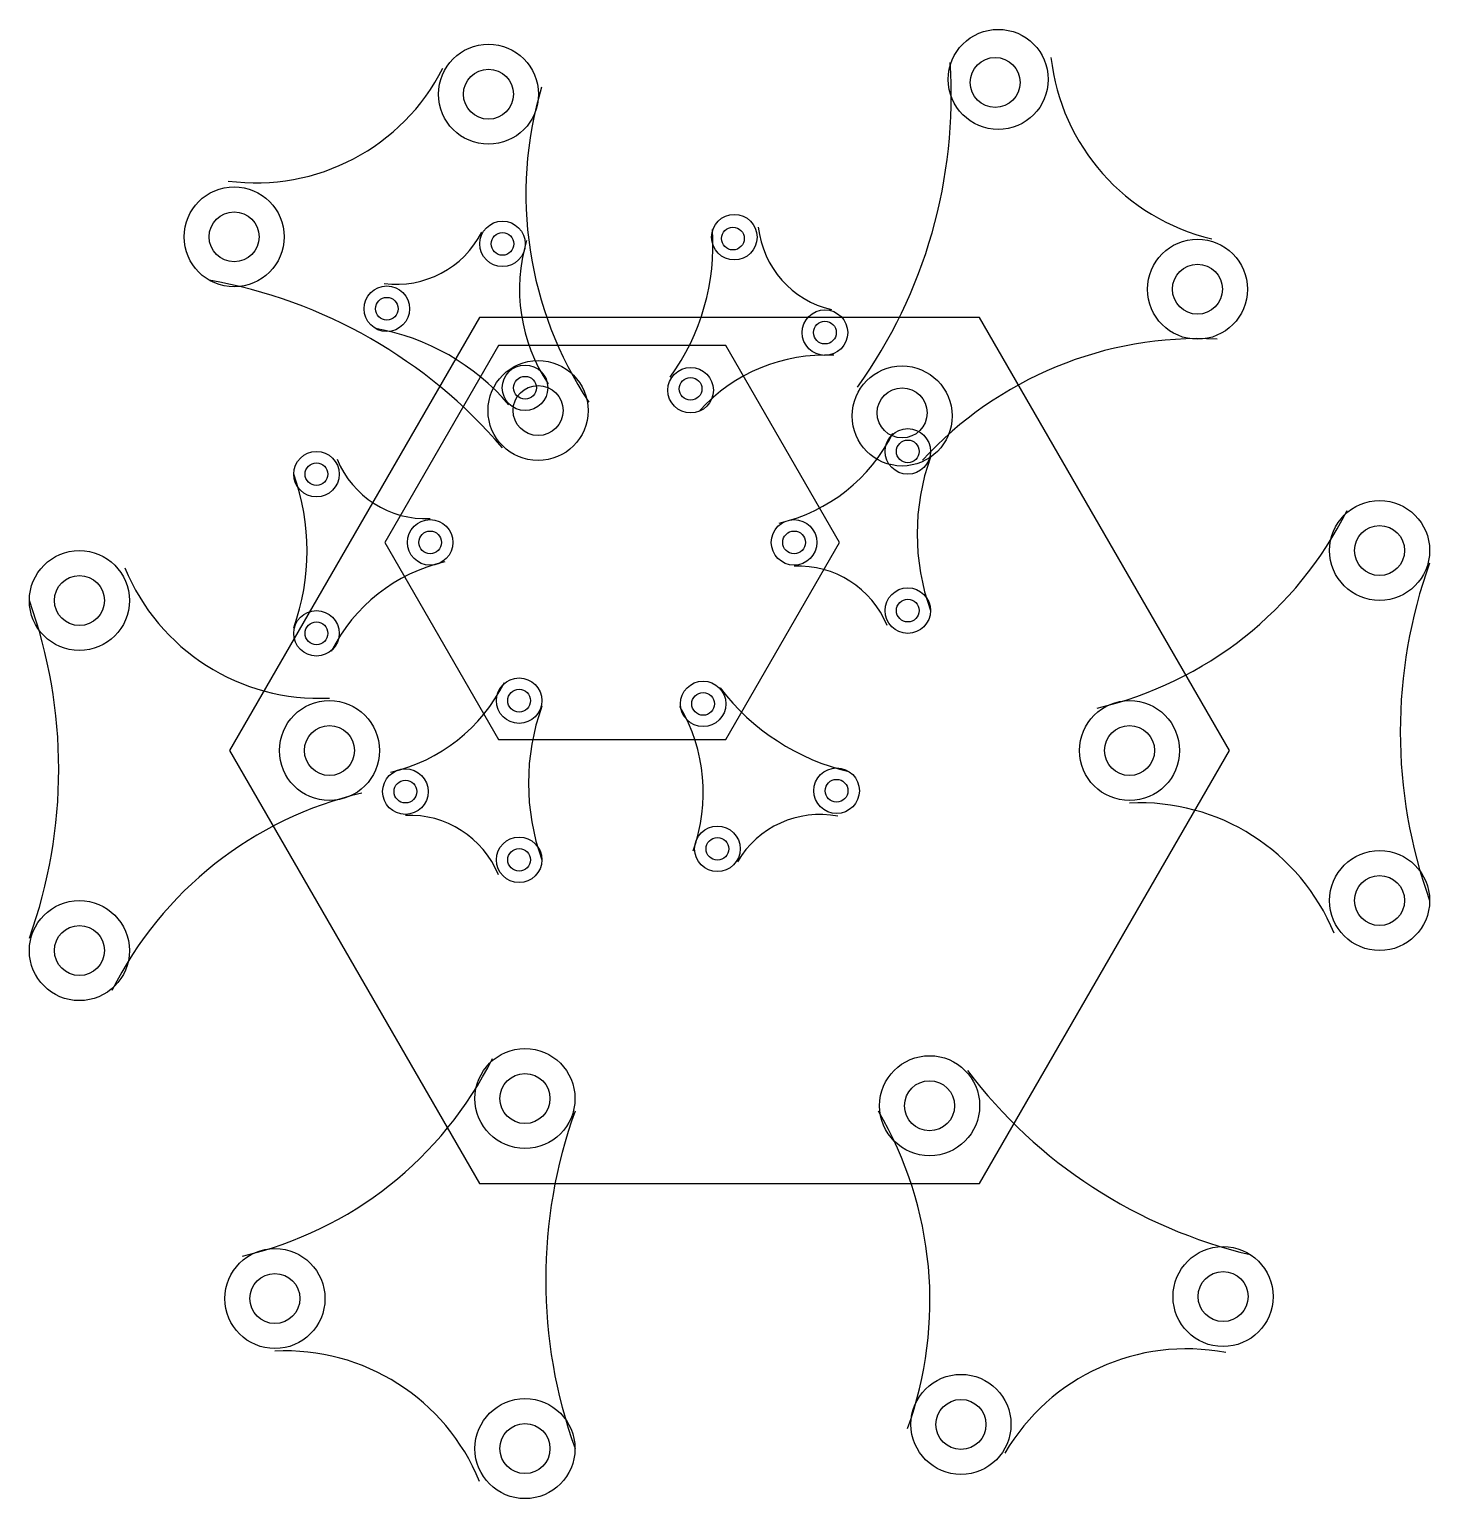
# Model space of a CAD drawing. Header units: inches. Extents: x 2.2 to 7.8, y 2.01 to 7.88.
import ezdxf

# ---------------------------------------------------------------- set-up
doc = ezdxf.new("R2010")
doc.units = ezdxf.units.IN
doc.header["$MEASUREMENT"] = 0

msp = doc.modelspace()

# ---------------------------------------------------------------- linework, layer by layer
for points in [[(4, 6.7321), (3, 5), (4, 3.2679), (6, 3.2679), (7, 5), (6, 6.7321)], [(4, 6.7321), (3, 5), (4, 3.2679), (6, 3.2679), (7, 5), (6, 6.7321)], [(4.0758, 6.6202), (3.621, 5.8325), (4.0758, 5.0448), (4.9853, 5.0448), (5.4401, 5.8325), (4.9853, 6.6202)], [(4.0758, 6.6202), (3.621, 5.8325), (4.0758, 5.0448), (4.9853, 5.0448), (5.4401, 5.8325), (4.9853, 6.6202)]]:
    msp.add_lwpolyline(points, close=True)
for centre, radius in [((6.0747, 7.6841), 0.2), ((6.0747, 7.6841), 0.2), ((4.0361, 7.6249), 0.2), ((4.0361, 7.6249), 0.2), ((6.0625, 7.6719), 0.1), ((6.0625, 7.6719), 0.1), ((4.0361, 7.6249), 0.1), ((4.0361, 7.6249), 0.1), ((3.0189, 7.0545), 0.2), ((3.0189, 7.0545), 0.2), ((3.0189, 7.0545), 0.1), ((3.0189, 7.0545), 0.1), ((4.0922, 7.0263), 0.091), ((4.0922, 7.0263), 0.091), ((5.0193, 7.0532), 0.091), ((5.0193, 7.0532), 0.091), ((4.0922, 7.0263), 0.0455), ((4.0922, 7.0263), 0.0455), ((5.0137, 7.0477), 0.0455), ((5.0137, 7.0477), 0.0455), ((6.8716, 6.8449), 0.2), ((6.8716, 6.8449), 0.2), ((6.8716, 6.8449), 0.1), ((6.8716, 6.8449), 0.1), ((3.6296, 6.7669), 0.091), ((3.6296, 6.7669), 0.091), ((3.6296, 6.7669), 0.0455), ((3.6296, 6.7669), 0.0455), ((5.3817, 6.6715), 0.091), ((5.3817, 6.6715), 0.091), ((5.3817, 6.6715), 0.0455), ((5.3817, 6.6715), 0.0455), ((4.2343, 6.3597), 0.2), ((4.2343, 6.3597), 0.2), ((4.1823, 6.4509), 0.091), ((4.1823, 6.4509), 0.091), ((4.8445, 6.441), 0.091), ((4.8445, 6.441), 0.091), ((5.6903, 6.338), 0.2), ((5.6903, 6.338), 0.2), ((4.1823, 6.4509), 0.0455), ((4.1823, 6.4509), 0.0455), ((4.8445, 6.4466), 0.0455), ((4.8445, 6.4466), 0.0455), ((4.2343, 6.3597), 0.1), ((4.2343, 6.3597), 0.1), ((5.6903, 6.3502), 0.1), ((5.6903, 6.3502), 0.1), ((5.713, 6.1964), 0.091), ((5.713, 6.1964), 0.091), ((5.713, 6.1964), 0.0455), ((5.713, 6.1964), 0.0455), ((3.3481, 6.1054), 0.091), ((3.3481, 6.1054), 0.091), ((3.3481, 6.1054), 0.0455), ((3.3481, 6.1054), 0.0455), ((7.6, 5.8), 0.2), ((7.6, 5.8), 0.2), ((3.8029, 5.8325), 0.091), ((3.8029, 5.8325), 0.091), ((3.8029, 5.8325), 0.0455), ((3.8029, 5.8325), 0.0455), ((5.2582, 5.8325), 0.091), ((5.2582, 5.8325), 0.091), ((5.2582, 5.8325), 0.0455), ((5.2582, 5.8325), 0.0455), ((7.6, 5.8), 0.1), ((7.6, 5.8), 0.1), ((2.4, 5.6), 0.2), ((2.4, 5.6), 0.2), ((2.4, 5.6), 0.1), ((2.4, 5.6), 0.1), ((5.713, 5.5597), 0.091), ((5.713, 5.5597), 0.091), ((5.713, 5.5597), 0.0455), ((5.713, 5.5597), 0.0455), ((3.3481, 5.4687), 0.091), ((3.3481, 5.4687), 0.091), ((3.3481, 5.4687), 0.0455), ((3.3481, 5.4687), 0.0455), ((4.1586, 5.1996), 0.091), ((4.1586, 5.1996), 0.091), ((4.1586, 5.1996), 0.0455), ((4.1586, 5.1996), 0.0455), ((4.8945, 5.1866), 0.091), ((4.8945, 5.1866), 0.091), ((4.8945, 5.1866), 0.0455), ((4.8945, 5.1866), 0.0455), ((3.4, 5), 0.2), ((3.4, 5), 0.2), ((6.6, 5), 0.2), ((6.6, 5), 0.2), ((3.4, 5), 0.1), ((3.4, 5), 0.1), ((6.6, 5), 0.1), ((6.6, 5), 0.1), ((3.7038, 4.8358), 0.091), ((3.7038, 4.8358), 0.091), ((3.7038, 4.8358), 0.0455), ((3.7038, 4.8358), 0.0455), ((5.4283, 4.8394), 0.091), ((5.4283, 4.8394), 0.091), ((5.4283, 4.8394), 0.0455), ((5.4283, 4.8394), 0.0455), ((4.1586, 4.5629), 0.091), ((4.1586, 4.5629), 0.091), ((4.9516, 4.607), 0.091), ((4.9516, 4.607), 0.091), ((4.9516, 4.607), 0.0455), ((4.9516, 4.607), 0.0455), ((4.1586, 4.5629), 0.0455), ((4.1586, 4.5629), 0.0455), ((7.6, 4.4), 0.2), ((7.6, 4.4), 0.2), ((7.6, 4.4), 0.1), ((7.6, 4.4), 0.1), ((2.4, 4.2), 0.2), ((2.4, 4.2), 0.2), ((2.4, 4.2), 0.1), ((2.4, 4.2), 0.1), ((4.1821, 3.6083), 0.2), ((4.1821, 3.6083), 0.2), ((5.8003, 3.5796), 0.2), ((5.8003, 3.5796), 0.2), ((4.1821, 3.6083), 0.1), ((4.1821, 3.6083), 0.1), ((5.8003, 3.5796), 0.1), ((5.8003, 3.5796), 0.1), ((3.1821, 2.8083), 0.2), ((3.1821, 2.8083), 0.2), ((6.9739, 2.8163), 0.2), ((6.9739, 2.8163), 0.2), ((3.1821, 2.8083), 0.1), ((3.1821, 2.8083), 0.1), ((6.9739, 2.8163), 0.1), ((6.9739, 2.8163), 0.1), ((5.9258, 2.3051), 0.2), ((5.9258, 2.3051), 0.2), ((4.1821, 2.2083), 0.2), ((4.1821, 2.2083), 0.2), ((5.9258, 2.3051), 0.1), ((5.9258, 2.3051), 0.1), ((4.1821, 2.2083), 0.1), ((4.1821, 2.2083), 0.1)]:
    msp.add_circle(centre, radius)
for centre, radius, start, end in [((7.1206, 7.8647), 0.84, 186.31348, 256.8321), ((7.1206, 7.8647), 0.84, 186.31348, 256.8321), ((3.1053, 8.1103), 0.84, 262.49323, 333.01185), ((3.1053, 8.1103), 0.84, 262.49323, 333.01185), ((3.8868, 7.6192), 2, 324.33786, 3.78713), ((3.8868, 7.6192), 2, 324.33786, 3.78713), ((5.6858, 7.2251), 1.5, 163.41294, 213.68902), ((5.6858, 7.2251), 1.5, 163.41294, 213.68902), ((3.6689, 7.247), 0.382, 262.49323, 333.01185), ((3.6689, 7.247), 0.382, 262.49323, 333.01185), ((4.0243, 7.0237), 0.9096, 324.33786, 3.78713), ((4.0243, 7.0237), 0.9096, 324.33786, 3.78713), ((5.4949, 7.1353), 0.382, 186.31348, 256.8321), ((5.4949, 7.1353), 0.382, 186.31348, 256.8321), ((4.8424, 6.8445), 0.6822, 163.41294, 213.68902), ((4.8424, 6.8445), 0.6822, 163.41294, 213.68902), ((2.5712, 4.9115), 2, 40.51761, 79.96688), ((2.5712, 4.9115), 2, 40.51761, 79.96688), ((3.426, 5.7923), 0.9096, 40.51761, 79.96688), ((3.426, 5.7923), 0.9096, 40.51761, 79.96688), ((6.8775, 5.1475), 1.5, 87.23319, 137.50928), ((6.8775, 5.1475), 1.5, 87.23319, 137.50928), ((5.3844, 5.8996), 0.6822, 87.23319, 137.50928), ((5.3844, 5.8996), 0.6822, 87.23319, 137.50928), ((5.0436, 6.5741), 0.6822, 283.17069, 333.44678), ((5.0436, 6.5741), 0.6822, 283.17069, 333.44678), ((6.6601, 5.8666), 0.9096, 160.27537, 199.72463), ((6.6601, 5.8666), 0.9096, 160.27537, 199.72463), ((3.7844, 6.3096), 0.382, 202.25098, 272.7696), ((3.7844, 6.3096), 0.382, 202.25098, 272.7696), ((2.401, 5.7984), 0.9096, 340.27537, 19.72463), ((2.401, 5.7984), 0.9096, 340.27537, 19.72463), ((6.1282, 6.6305), 1.5, 283.17069, 333.44678), ((6.1282, 6.6305), 1.5, 283.17069, 333.44678), ((3.3594, 6.049), 0.84, 202.25098, 272.7696), ((3.3594, 6.049), 0.84, 202.25098, 272.7696), ((4.0175, 5.091), 0.6822, 103.17069, 153.44678), ((4.0175, 5.091), 0.6822, 103.17069, 153.44678), ((5.2767, 5.3555), 0.382, 22.25098, 92.7696), ((5.2767, 5.3555), 0.382, 22.25098, 92.7696), ((9.6827, 5.075), 2, 160.27537, 199.72463), ((9.6827, 5.075), 2, 160.27537, 199.72463), ((0.3173, 4.925), 2, 340.27537, 19.72463), ((0.3173, 4.925), 2, 340.27537, 19.72463), ((3.4893, 5.5773), 0.6822, 283.17069, 333.44678), ((3.4893, 5.5773), 0.6822, 283.17069, 333.44678), ((5.6873, 5.8008), 0.9096, 217.23784, 256.68711), ((5.6873, 5.8008), 0.9096, 217.23784, 256.68711), ((5.1057, 4.8699), 0.9096, 160.27537, 199.72463), ((5.1057, 4.8699), 0.9096, 160.27537, 199.72463), ((4.2129, 4.8314), 0.6822, 340.13317, 30.40925), ((4.2129, 4.8314), 0.6822, 340.13317, 30.40925), ((3.8718, 3.3695), 1.5, 103.17069, 153.44678), ((3.8718, 3.3695), 1.5, 103.17069, 153.44678), ((6.6406, 3.951), 0.84, 22.25098, 92.7696), ((6.6406, 3.951), 0.84, 22.25098, 92.7696), ((3.7223, 4.3587), 0.382, 22.25098, 92.7696), ((3.7223, 4.3587), 0.382, 22.25098, 92.7696), ((5.3616, 4.3623), 0.382, 79.21346, 149.73208), ((5.3616, 4.3623), 0.382, 79.21346, 149.73208), ((2.7103, 4.4389), 1.5, 283.17069, 333.44678), ((2.7103, 4.4389), 1.5, 283.17069, 333.44678), ((7.5435, 4.9303), 2, 217.23784, 256.68711), ((7.5435, 4.9303), 2, 217.23784, 256.68711), ((6.2648, 2.8833), 2, 160.27537, 199.72463), ((6.2648, 2.8833), 2, 160.27537, 199.72463), ((4.3016, 2.7986), 1.5, 340.13317, 30.40925), ((4.3016, 2.7986), 1.5, 340.13317, 30.40925), ((3.2227, 1.7593), 0.84, 22.25098, 92.7696), ((3.2227, 1.7593), 0.84, 22.25098, 92.7696), ((6.8273, 1.7673), 0.84, 79.21346, 149.73208), ((6.8273, 1.7673), 0.84, 79.21346, 149.73208)]:
    msp.add_arc(centre, radius, start, end)

doc.saveas('drawing.dxf')
